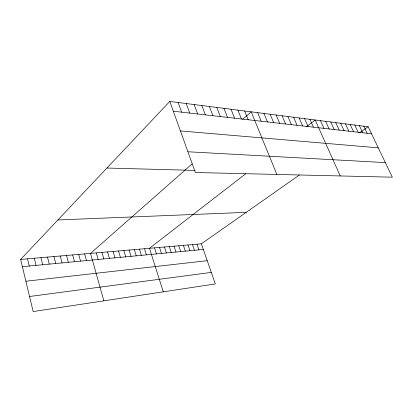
<?xml version="1.0" encoding="UTF-8"?>
<svg xmlns="http://www.w3.org/2000/svg" width="413" height="413" viewBox="0 0 413 413"><rect width="100%" height="100%" fill="white"/><g stroke="black" fill="none" stroke-linecap="round" stroke-linejoin="round"><path stroke-width="0.62" d="M299.327 175.066L201.348 243.82L215.323 283.938L33.159 311.557L20.65 259.416L169.795 101.443L368.169 126.755L392.35 177.187L195.38 172.51L169.795 101.443M192.179 163.827L90.504 253.391L103.864 300.84M242.668 119.362L251.212 111.83L276.855 174.446M245.689 173.801L149.475 248.301L163.28 291.831M306.436 126.765L315.181 119.997L340.245 175.948M359.594 132.774L368.169 126.755M29.545 296.493L211.306 272.399M25.885 281.238L207.223 260.675M22.395 266.684L203.31 249.442M20.65 259.416L201.348 243.82M57.903 219.959L246.205 212.344M106.926 168.034L195.013 170.404M187.91 151.762L385.355 162.603M180.409 130.931L378.282 147.844M173.315 111.221L371.535 133.776M363.791 126.197L367.167 133.28M359.331 125.629L362.722 132.774M354.793 125.051L358.19 132.258M350.167 124.458L353.574 131.732M345.449 123.859L348.871 131.195M340.648 123.244L344.075 130.653M335.748 122.62L339.192 130.095M330.756 121.985L334.205 129.527M325.666 121.334L329.125 128.949M320.473 120.668L323.942 128.36M309.936 119.326L313.421 127.163M304.587 118.645L308.083 126.554M299.136 117.948L302.636 125.934M293.571 117.235L297.076 125.304M287.892 116.512L291.408 124.659M282.094 115.774L285.615 123.998M276.178 115.015L279.704 123.327M270.133 114.246L273.664 122.64M263.959 113.456L267.5 121.938M257.655 112.656L261.197 121.221M244.63 110.994L248.177 119.739M237.898 110.132L241.445 118.97M231.012 109.254L234.563 118.19M223.97 108.356L227.522 117.39M216.768 107.437L220.315 116.569M209.396 106.497L212.943 115.728M201.849 105.532L205.395 114.871M194.125 104.546L197.667 113.988M186.211 103.534L189.748 113.09M178.106 102.501L181.632 112.166M196.955 244.202L198.911 249.86M192.499 244.584L194.456 250.288M187.982 244.976L189.939 250.717M183.403 245.368L185.354 251.156M178.762 245.771L180.708 251.594M174.049 246.179L176 252.044M169.273 246.592L171.219 252.503M164.431 247.01L166.372 252.963M159.516 247.433L161.457 253.432M154.534 247.862L156.47 253.907M144.498 248.729L146.424 254.862M139.449 249.163L141.37 255.348M134.323 249.607L136.238 255.833M129.124 250.056L131.04 256.328M123.848 250.51L125.758 256.834M118.5 250.975L120.4 257.345M113.064 251.44L114.959 257.862M107.55 251.92L109.44 258.388M101.954 252.4L103.833 258.92M96.27 252.89L98.144 259.462M84.644 253.897L86.498 260.572M78.692 254.408L80.54 261.14M72.647 254.929L74.49 261.718M66.508 255.461L68.336 262.307M60.272 255.998L62.089 262.9M53.933 256.545L55.74 263.504M47.495 257.103L49.286 264.119M40.949 257.666L42.73 264.743M34.294 258.239L36.065 265.378M27.526 258.822L29.287 266.029"/></g></svg>
